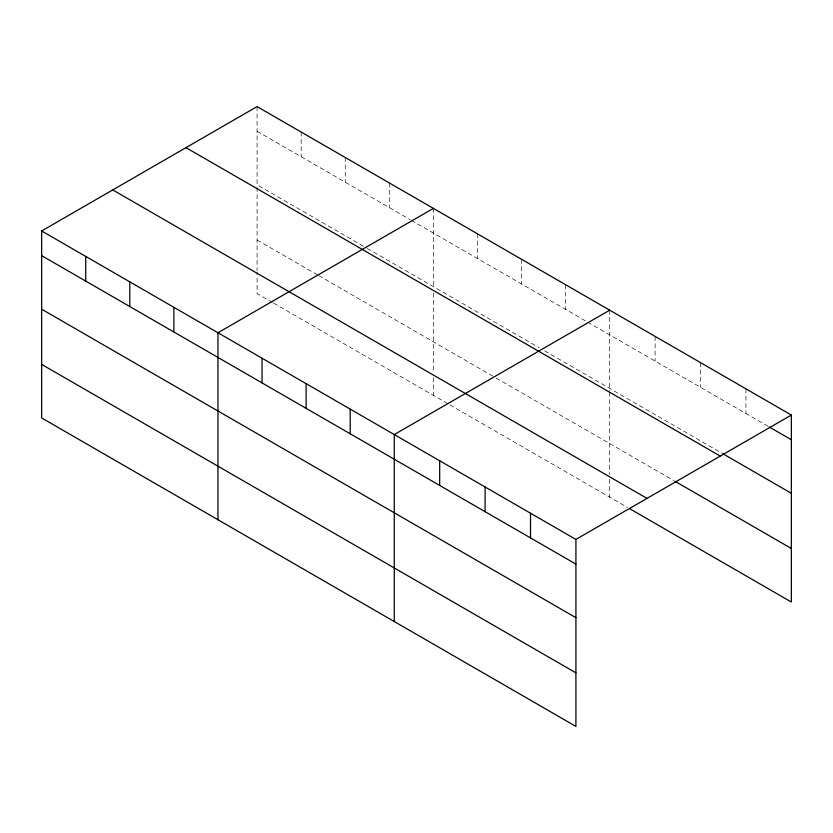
<?xml version="1.0" encoding="UTF-8"?>
<svg xmlns="http://www.w3.org/2000/svg" width="833" height="833" viewBox="0 0 833 833"><rect width="100%" height="100%" fill="white"/><g stroke="black" fill="none" stroke-linecap="round" stroke-linejoin="round"><path stroke-width="0.62" stroke-dasharray="4.17 3.12" d="M257.085 106.593L257.085 184.832L366.166 247.817M257.085 131.27L410.252 219.704M411.346 220.339L586.557 321.496M587.661 322.132L768.088 426.298M367.27 248.453L539.17 347.694M544.688 350.88L721.565 453.006M257.085 240.008L317.685 275.005M318.789 275.64L495.094 377.432M496.197 378.067L673.939 480.683M272.506 302.473L257.085 293.57L257.085 271.891M273.609 303.118L448.82 404.265M449.914 404.9L627.416 507.38M745.941 388.834L745.941 413.512M700.522 362.615L700.522 387.293M655.113 336.397L655.113 361.074M609.694 310.178L609.694 390.979M609.694 392.26L609.694 474.196M609.694 479.298L609.694 497.155M565.617 284.73L565.617 309.407M521.541 259.282L521.541 283.959M477.465 233.834L477.465 258.511M433.389 208.385L433.389 286.625M433.389 293.039L433.389 372.413M433.389 377.505L433.389 395.363M389.313 182.937L389.313 207.615M345.237 157.489L345.237 182.167M301.161 132.041L301.161 156.719M257.085 187.394L257.085 270.621"/><path stroke-width="1.25" d="M575.915 617.67L575.915 539.43L41.65 230.97L41.65 417.947L575.915 726.407L575.915 617.67L41.65 309.21M629.633 508.661L791.35 602.03L791.35 415.053L257.085 106.593L41.65 230.97M433.389 208.385L217.954 332.763L217.954 519.74M609.694 310.178L394.269 434.555L394.269 621.533M575.915 539.43L791.35 415.053M769.192 426.944L791.35 439.73M722.68 453.641L791.35 493.292M185.988 147.639L720.253 456.099M675.053 481.328L791.35 548.468M112.747 189.924L647.012 498.384M41.65 255.648L575.915 564.108M41.65 364.385L575.915 672.845M530.506 513.211L530.506 537.889M485.098 486.993L485.098 511.67M439.678 460.774L439.678 485.452M350.193 409.107L350.193 433.785M306.117 383.659L306.117 408.337M262.041 358.211L262.041 382.888M173.878 307.315L173.878 331.992M129.802 281.866L129.802 306.544M85.726 256.418L85.726 281.096"/></g></svg>
